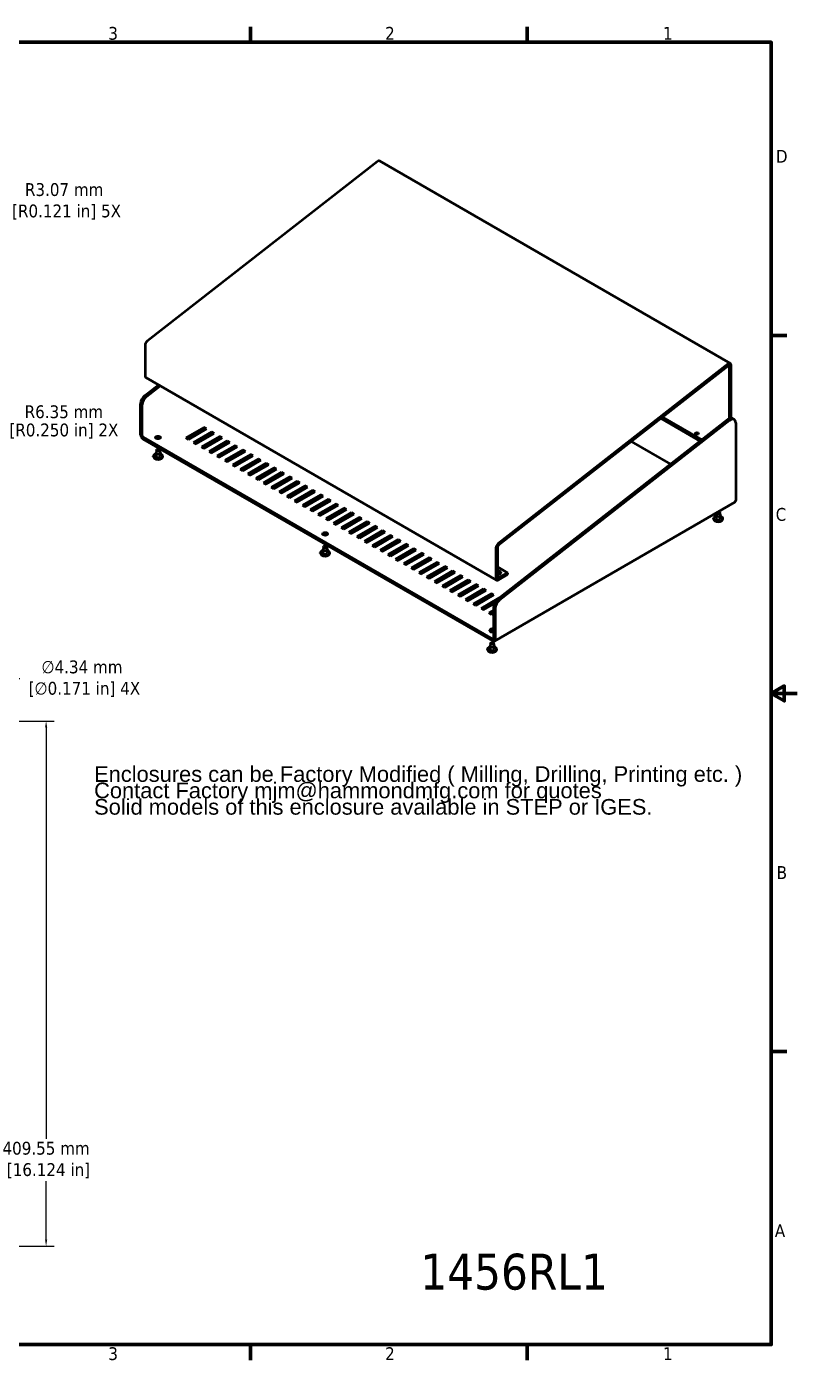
# Model space of a CAD drawing. Header units: millimetres. Extents: x 5 to 1722, y 30 to 1087.
# Drawn here: x 1121 to 1722, y 39 to 1079 of the extents above; entities that cross this region are included whole.
import ezdxf

# ---------------------------------------------------------------- set-up
doc = ezdxf.new("R2010")
doc.units = ezdxf.units.MM
doc.header["$LTSCALE"] = 2
for name, color, linetype, lineweight in [('Border (ANSI)', 7, 'Continuous', 70), ('Dimension (ANSI)', 7, 'Continuous', 25), ('Symbol (ANSI)', 7, 'Continuous', 25), ('Visible (ANSI)', 7, 'Continuous', 50)]:
    doc.layers.add(name, color=color, linetype=linetype, lineweight=lineweight)
doc.styles.add('Note Text (ANSI)', font='TAHOMA.TTF')
doc.dimstyles.new('Default - mm (ANSI)', dxfattribs={"dimscale": 2, "dimtxt": 5, "dimasz": 2.5, "dimexe": 3.175, "dimexo": 1.6002, "dimgap": 0.8, "dimtad": 0, "dimtih": 1, "dimtoh": 1, "dimrnd": 1e-08, "dimzin": 0, "dimdsep": 46, "dimtxsty": 'Note Text (ANSI)', "dimcen": 0.09, "dimdle": 10, "dimclrd": 256, "dimclre": 256, "dimclrt": 256, "dimadec": 1, "dimazin": 0, "dimtfac": 0.6096, "dimtofl": 0, "dimtmove": 0, "dimatfit": 3, "dimfxl": 0, "dimtolj": 1, "dimtzin": 0, "dimlwd": -1, "dimlwe": -1, "dimarcsym": 0})

# ---------------------------------------------------------------- blocks, each defined once
blk = doc.blocks.new('Borders Default Border')
at = {"layer": 'Border (ANSI)'}
for p, q in [((647.7, 533.4), (647.7, 539.42)), ((755.65, 533.4), (755.65, 539.42)), ((850.9, 419.1), (856.92, 419.1)), ((850.9, 139.7), (856.92, 139.7)), ((647.7, 25.4), (647.7, 19.38)), ((755.65, 25.4), (755.65, 19.38))]:
    blk.add_line(p, q, dxfattribs=at)
at = {"layer": 'Border (ANSI)', "flags": 128}
for points in [[(12.7, 25.4), (12.7, 533.4), (850.9, 533.4), (850.9, 25.4), (12.7, 25.4)], [(861.06, 279.4), (850.9, 279.4), (855.98, 282.33), (855.98, 276.47), (850.9, 279.4)]]:
    blk.add_lwpolyline(points, dxfattribs=at)
at = {"layer": 'Border (ANSI)', "char_height": 5, "attachment_point": 7, "style": 'Note Text (ANSI)'}
for s, insert in [('3', (592.24, 534.31)), ('2', (700.24, 534.42)), ('1', (808.66, 534.42)), ('D', (852.69, 486.45)), ('C', (852.62, 346.66)), ('B', (853, 207.05)), ('A', (852.28, 67.35)), ('3', (592.24, 19.28)), ('2', (700.24, 19.38)), ('1', (808.66, 19.38))]:
    blk.add_mtext(s, dxfattribs=dict(at, insert=insert))
blk = doc.blocks.new('*D16')
at = {"layer": 'Defpoints', "color": 0}
for p in [(1087.3, 932.8), (1089.5, 934.9)]:
    blk.add_point(p, dxfattribs=at)
at = {"layer": 'Dimension (ANSI)'}
for p, q in [((1097.2, 942.7), (1093, 938.5)), ((1102.2, 942.7), (1097.2, 942.7))]:
    blk.add_line(p, q, dxfattribs=at)
blk.add_solid([(1092.4, 939.1), (1093.6, 937.9), (1089.5, 934.9)], dxfattribs=at)
at = {"layer": 'Dimension (ANSI)', "insert": (1150, 942.7), "char_height": 10, "attachment_point": 5, "style": 'Note Text (ANSI)'}
blk.add_mtext('\\A1;R3.07 mm\\P [R0.121 in] 5X', dxfattribs=at)
blk = doc.blocks.new('*D17')
at = {"layer": 'Defpoints', "color": 0}
for p in [(1087.2, 761.1), (1092, 765.2)]:
    blk.add_point(p, dxfattribs=at)
at = {"layer": 'Dimension (ANSI)'}
for p, q in [((1099.7, 771.7), (1095.8, 768.4)), ((1104.7, 771.7), (1099.7, 771.7))]:
    blk.add_line(p, q, dxfattribs=at)
blk.add_solid([(1095.3, 769.1), (1096.4, 767.8), (1092, 765.2)], dxfattribs=at)
at = {"layer": 'Dimension (ANSI)', "char_height": 10, "attachment_point": 5, "style": 'Note Text (ANSI)'}
for s, insert in [('\\A1;R6.35 mm', (1149.8, 778.5)), ('\\A1;[R0.250 in] 2X', (1149.8, 763.5))]:
    blk.add_mtext(s, dxfattribs=dict(at, insert=insert))
blk = doc.blocks.new('*D24')
at = {"layer": 'Defpoints', "color": 0}
for p in [(1087.5, 537.3), (1135.9, 537.3), (1087.5, 127.7)]:
    blk.add_point(p, dxfattribs=at)
at = {"layer": 'Dimension (ANSI)'}
for p, q in [((1090.7, 537.3), (1142.3, 537.3)), ((1135.9, 532.3), (1135.9, 211.4)), ((1135.9, 132.7), (1135.9, 178.3)), ((1090.7, 127.7), (1142.3, 127.7))]:
    blk.add_line(p, q, dxfattribs=at)
for points in [[(1135.1, 532.3), (1136.8, 532.3), (1135.9, 537.3)], [(1135.1, 132.7), (1136.8, 132.7), (1135.9, 127.7)]]:
    blk.add_solid(points, dxfattribs=at)
at = {"layer": 'Dimension (ANSI)', "insert": (1135.9, 194.8), "char_height": 10, "attachment_point": 5, "style": 'Note Text (ANSI)'}
blk.add_mtext('\\A1;409.55 mm\\P [16.124 in]', dxfattribs=at)
blk = doc.blocks.new('*D42')
at = {"layer": 'Defpoints', "color": 0}
for p in [(1086.2, 535.5), (1088.7, 539)]:
    blk.add_point(p, dxfattribs=at)
at = {"layer": 'Dimension (ANSI)'}
for p, q in [((1110.5, 570.3), (1091.6, 543.1)), ((1115.5, 570.3), (1110.5, 570.3)), ((1087.3, 537.3), (1087.7, 537.3)), ((1087.5, 537.1), (1087.5, 537.4))]:
    blk.add_line(p, q, dxfattribs=at)
blk.add_solid([(1090.9, 543.6), (1092.3, 542.7), (1088.7, 539)], dxfattribs=at)
at = {"layer": 'Dimension (ANSI)', "insert": (1163.9, 570.3), "char_height": 10, "attachment_point": 5, "style": 'Note Text (ANSI)'}
blk.add_mtext('\\A1;∅4.34 mm\\P [∅0.171 in] 4X', dxfattribs=at)

msp = doc.modelspace()

# ---------------------------------------------------------------- linework, layer by layer
at = {"layer": 'Visible (ANSI)'}
for p, q in [((1394.456, 973.944), (1214.756, 833.604)), ((1669.965, 816.241), (1396.179, 974.311)), ((1213.14, 830.447), (1213.14, 806.602)), ((1668.242, 815.873), (1488.542, 675.534)), ((1668.469, 814.516), (1488.769, 674.176)), ((1669.228, 773.309), (1669.228, 814.219)), ((1670.538, 773.585), (1670.538, 814.975)), ((1487.498, 647.266), (1213.713, 805.336)), ((1212.996, 791.33), (1223.612, 799.621)), ((1214.305, 790.574), (1224.921, 798.865)), ((1209.656, 760.668), (1209.656, 784.807)), ((1210.966, 759.912), (1210.966, 784.051)), ((1667.977, 772.559), (1488.406, 632.322)), ((1669.286, 771.803), (1489.715, 631.566)), ((1615.802, 773.385), (1646.408, 755.715)), ((1616.915, 774.254), (1647.521, 756.584)), ((1672.845, 772.562), (1671.536, 773.318)), ((1674.029, 769.946), (1674.029, 709.246)), ((1259.112, 766.366), (1244.968, 758.2)), ((1259.112, 764.854), (1246.277, 757.444)), ((1246.988, 757.033), (1261.132, 765.199)), ((1265.173, 762.866), (1251.029, 754.7)), ((1265.173, 761.354), (1252.339, 753.944)), ((1253.05, 753.534), (1267.194, 761.7)), ((1261.132, 765.199), (1259.112, 766.366)), ((1259.112, 766.366), (1259.112, 764.854)), ((1259.823, 764.443), (1259.112, 764.854)), ((1267.194, 761.7), (1265.173, 762.866)), ((1265.173, 762.866), (1265.173, 761.354)), ((1265.885, 760.944), (1265.173, 761.354)), ((1484.42, 601.287), (1211.612, 758.793)), ((1484.42, 599.775), (1211.612, 757.281)), ((1244.968, 758.2), (1246.988, 757.033)), ((1251.029, 754.7), (1253.05, 753.534)), ((1271.235, 759.367), (1257.091, 751.201)), ((1257.091, 751.201), (1259.112, 750.034)), ((1271.235, 757.855), (1258.4, 750.445)), ((1259.112, 750.034), (1273.256, 758.2)), ((1277.297, 755.867), (1263.153, 747.701)), ((1277.297, 754.355), (1264.462, 746.945)), ((1265.173, 746.534), (1279.317, 754.7)), ((1283.358, 752.367), (1269.214, 744.201)), ((1283.358, 750.855), (1270.524, 743.445)), ((1273.256, 758.2), (1271.235, 759.367)), ((1271.235, 759.367), (1271.235, 757.855)), ((1271.946, 757.444), (1271.235, 757.855)), ((1271.235, 743.035), (1285.379, 751.201)), ((1279.317, 754.7), (1277.297, 755.867)), ((1277.297, 755.867), (1277.297, 754.355)), ((1278.008, 753.944), (1277.297, 754.355)), ((1285.379, 751.201), (1283.358, 752.367)), ((1283.358, 752.367), (1283.358, 750.855)), ((1284.07, 750.445), (1283.358, 750.855)), ((1623.388, 737.737), (1592.783, 755.407)), ((1219.59, 743.655), (1219.59, 743.879)), ((1221.682, 743.879), (1221.682, 746.51)), ((1222.042, 748.616), (1221.69, 746.602)), ((1224.476, 748.616), (1224.828, 746.602)), ((1224.836, 743.879), (1224.836, 746.51)), ((1226.928, 743.655), (1226.928, 743.879)), ((1263.153, 747.701), (1265.173, 746.534)), ((1269.214, 744.201), (1271.235, 743.035)), ((1289.42, 748.867), (1275.276, 740.701)), ((1275.276, 740.701), (1277.297, 739.535)), ((1289.42, 747.356), (1276.585, 739.945)), ((1277.297, 739.535), (1291.441, 747.701)), ((1295.482, 745.368), (1281.338, 737.202)), ((1295.482, 743.856), (1282.647, 736.446)), ((1283.358, 736.035), (1297.502, 744.201)), ((1301.543, 741.868), (1287.399, 733.702)), ((1301.543, 740.356), (1288.709, 732.946)), ((1291.441, 747.701), (1289.42, 748.867)), ((1289.42, 748.867), (1289.42, 747.356)), ((1290.131, 746.945), (1289.42, 747.356)), ((1289.42, 732.535), (1303.564, 740.701)), ((1297.502, 744.201), (1295.482, 745.368)), ((1295.482, 745.368), (1295.482, 743.856)), ((1296.193, 743.445), (1295.482, 743.856)), ((1303.564, 740.701), (1301.543, 741.868)), ((1301.543, 741.868), (1301.543, 740.356)), ((1302.255, 739.945), (1301.543, 740.356)), ((1281.338, 737.202), (1283.358, 736.035)), ((1287.399, 733.702), (1289.42, 732.535)), ((1307.605, 738.368), (1293.461, 730.202)), ((1293.461, 730.202), (1295.482, 729.036)), ((1307.605, 736.856), (1294.77, 729.446)), ((1295.482, 729.036), (1309.626, 737.202)), ((1313.667, 734.869), (1299.523, 726.703)), ((1313.667, 733.357), (1300.832, 725.947)), ((1301.543, 725.536), (1315.687, 733.702)), ((1319.728, 731.369), (1305.584, 723.203)), ((1319.728, 729.857), (1306.894, 722.447)), ((1309.626, 737.202), (1307.605, 738.368)), ((1307.605, 738.368), (1307.605, 736.856)), ((1308.316, 736.446), (1307.605, 736.856)), ((1307.605, 722.036), (1321.749, 730.202)), ((1315.687, 733.702), (1313.667, 734.869)), ((1313.667, 734.869), (1313.667, 733.357)), ((1314.378, 732.946), (1313.667, 733.357)), ((1321.749, 730.202), (1319.728, 731.369)), ((1319.728, 731.369), (1319.728, 729.857)), ((1320.44, 729.446), (1319.728, 729.857)), ((1299.523, 726.703), (1301.543, 725.536)), ((1305.584, 723.203), (1307.605, 722.036)), ((1325.79, 727.869), (1311.646, 719.703)), ((1311.646, 719.703), (1313.667, 718.537)), ((1325.79, 726.357), (1312.955, 718.947)), ((1313.667, 718.537), (1327.811, 726.703)), ((1331.852, 724.369), (1317.708, 716.203)), ((1331.852, 722.858), (1319.017, 715.448)), ((1319.728, 715.037), (1333.872, 723.203)), ((1337.913, 720.87), (1323.769, 712.704)), ((1337.913, 719.358), (1325.079, 711.948)), ((1327.811, 726.703), (1325.79, 727.869)), ((1325.79, 727.869), (1325.79, 726.357)), ((1326.501, 725.947), (1325.79, 726.357)), ((1325.79, 711.537), (1339.934, 719.703)), ((1333.872, 723.203), (1331.852, 724.369)), ((1331.852, 724.369), (1331.852, 722.858)), ((1332.563, 722.447), (1331.852, 722.858)), ((1339.934, 719.703), (1337.913, 720.87)), ((1337.913, 720.87), (1337.913, 719.358)), ((1338.625, 718.947), (1337.913, 719.358)), ((1317.708, 716.203), (1319.728, 715.037)), ((1323.769, 712.704), (1325.79, 711.537)), ((1343.975, 717.37), (1329.831, 709.204)), ((1329.831, 709.204), (1331.852, 708.037)), ((1343.975, 715.858), (1331.14, 708.448)), ((1331.852, 708.037), (1345.996, 716.203)), ((1350.037, 713.87), (1335.893, 705.704)), ((1350.037, 712.358), (1337.202, 704.948)), ((1337.913, 704.538), (1352.057, 712.704)), ((1356.098, 710.371), (1341.955, 702.205)), ((1356.098, 708.859), (1343.264, 701.449)), ((1345.996, 716.203), (1343.975, 717.37)), ((1343.975, 717.37), (1343.975, 715.858)), ((1344.686, 715.448), (1343.975, 715.858)), ((1343.975, 701.038), (1358.119, 709.204)), ((1352.057, 712.704), (1350.037, 713.87)), ((1350.037, 713.87), (1350.037, 712.358)), ((1350.748, 711.948), (1350.037, 712.358)), ((1358.119, 709.204), (1356.098, 710.371)), ((1356.098, 710.371), (1356.098, 708.859)), ((1356.81, 708.448), (1356.098, 708.859)), ((1485.803, 599.638), (1673.456, 707.98)), ((1335.893, 705.704), (1337.913, 704.538)), ((1341.955, 702.205), (1343.975, 701.038)), ((1362.16, 706.871), (1348.016, 698.705)), ((1348.016, 698.705), (1350.037, 697.538)), ((1362.16, 705.359), (1349.326, 697.949)), ((1350.037, 697.538), (1364.181, 705.704)), ((1368.222, 703.371), (1354.078, 695.205)), ((1368.222, 701.859), (1355.387, 694.449)), ((1356.098, 694.039), (1370.242, 702.205)), ((1374.283, 699.871), (1360.14, 691.705)), ((1374.283, 698.36), (1361.449, 690.95)), ((1364.181, 705.704), (1362.16, 706.871)), ((1362.16, 706.871), (1362.16, 705.359)), ((1362.871, 704.948), (1362.16, 705.359)), ((1362.16, 690.539), (1376.304, 698.705)), ((1370.242, 702.205), (1368.222, 703.371)), ((1368.222, 703.371), (1368.222, 701.859)), ((1368.933, 701.449), (1368.222, 701.859)), ((1376.304, 698.705), (1374.283, 699.871)), ((1374.283, 699.871), (1374.283, 698.36)), ((1374.995, 697.949), (1374.283, 698.36)), ((1658.849, 695.193), (1658.849, 697.825)), ((1659.176, 699.735), (1658.857, 697.916)), ((1661.644, 699.93), (1661.996, 697.916)), ((1662.004, 695.193), (1662.004, 697.825)), ((1354.078, 695.205), (1356.098, 694.039)), ((1360.14, 691.705), (1362.16, 690.539)), ((1380.345, 696.372), (1366.201, 688.206)), ((1366.201, 688.206), (1368.222, 687.039)), ((1380.345, 694.86), (1367.511, 687.45)), ((1368.222, 687.039), (1382.366, 695.205)), ((1386.407, 692.872), (1372.263, 684.706)), ((1386.407, 691.36), (1373.572, 683.95)), ((1374.283, 683.539), (1388.427, 691.705)), ((1392.468, 689.372), (1378.325, 681.206)), ((1392.468, 687.86), (1379.634, 680.45)), ((1382.366, 695.205), (1380.345, 696.372)), ((1380.345, 696.372), (1380.345, 694.86)), ((1381.056, 694.449), (1380.345, 694.86)), ((1380.345, 680.04), (1394.489, 688.206)), ((1388.427, 691.705), (1386.407, 692.872)), ((1386.407, 692.872), (1386.407, 691.36)), ((1387.118, 690.95), (1386.407, 691.36)), ((1394.489, 688.206), (1392.468, 689.372)), ((1392.468, 689.372), (1392.468, 687.86)), ((1393.18, 687.45), (1392.468, 687.86)), ((1656.758, 694.969), (1656.758, 695.193)), ((1664.096, 694.969), (1664.096, 695.193)), ((1372.263, 684.706), (1374.283, 683.539)), ((1378.325, 681.206), (1380.345, 680.04)), ((1398.53, 685.873), (1384.386, 677.707)), ((1384.386, 677.707), (1386.407, 676.54)), ((1398.53, 684.361), (1385.696, 676.951)), ((1386.407, 676.54), (1400.551, 684.706)), ((1404.592, 682.373), (1390.448, 674.207)), ((1404.592, 680.861), (1391.757, 673.451)), ((1392.468, 673.04), (1406.612, 681.206)), ((1410.653, 678.873), (1396.51, 670.707)), ((1410.653, 677.361), (1397.819, 669.951)), ((1400.551, 684.706), (1398.53, 685.873)), ((1398.53, 685.873), (1398.53, 684.361)), ((1399.241, 683.95), (1398.53, 684.361)), ((1398.53, 669.541), (1412.674, 677.707)), ((1406.612, 681.206), (1404.592, 682.373)), ((1404.592, 682.373), (1404.592, 680.861)), ((1405.303, 680.45), (1404.592, 680.861)), ((1412.674, 677.707), (1410.653, 678.873)), ((1410.653, 678.873), (1410.653, 677.361)), ((1411.365, 676.951), (1410.653, 677.361)), ((1349.908, 668.288), (1349.908, 668.511)), ((1351.999, 668.511), (1351.999, 671.143)), ((1352.36, 673.248), (1352.007, 671.234)), ((1354.794, 673.248), (1355.146, 671.234)), ((1355.154, 668.511), (1355.154, 671.143)), ((1357.246, 668.288), (1357.246, 668.511)), ((1390.448, 674.207), (1392.468, 673.04)), ((1396.51, 670.707), (1398.53, 669.541)), ((1416.715, 675.374), (1402.571, 667.208)), ((1402.571, 667.208), (1404.592, 666.041)), ((1416.715, 673.862), (1403.881, 666.452)), ((1404.592, 666.041), (1418.736, 674.207)), ((1422.777, 671.874), (1408.633, 663.708)), ((1422.777, 670.362), (1409.942, 662.952)), ((1410.653, 662.541), (1424.797, 670.707)), ((1428.838, 668.374), (1414.695, 660.208)), ((1428.838, 666.862), (1416.004, 659.452)), ((1418.736, 674.207), (1416.715, 675.374)), ((1416.715, 675.374), (1416.715, 673.862)), ((1417.426, 673.451), (1416.715, 673.862)), ((1416.715, 659.042), (1430.859, 667.208)), ((1424.797, 670.707), (1422.777, 671.874)), ((1422.777, 671.874), (1422.777, 670.362)), ((1423.488, 669.951), (1422.777, 670.362)), ((1430.859, 667.208), (1428.838, 668.374)), ((1428.838, 668.374), (1428.838, 666.862)), ((1429.55, 666.452), (1428.838, 666.862)), ((1486.925, 672.376), (1486.925, 648.532)), ((1488.235, 673.132), (1488.235, 649.288)), ((1408.633, 663.708), (1410.653, 662.541)), ((1414.695, 660.208), (1416.715, 659.042)), ((1434.9, 664.874), (1420.756, 656.708)), ((1420.756, 656.708), (1422.777, 655.542)), ((1434.9, 663.363), (1422.066, 655.952)), ((1422.777, 655.542), (1436.921, 663.708)), ((1440.962, 661.375), (1426.818, 653.209)), ((1440.962, 659.863), (1428.127, 652.453)), ((1428.838, 652.042), (1442.982, 660.208)), ((1447.024, 657.875), (1432.88, 649.709)), ((1447.024, 656.363), (1434.189, 648.953)), ((1436.921, 663.708), (1434.9, 664.874)), ((1434.9, 664.874), (1434.9, 663.363)), ((1435.611, 662.952), (1434.9, 663.363)), ((1434.9, 648.542), (1449.044, 656.708)), ((1442.982, 660.208), (1440.962, 661.375)), ((1440.962, 661.375), (1440.962, 659.863)), ((1441.673, 659.452), (1440.962, 659.863)), ((1449.044, 656.708), (1447.024, 657.875)), ((1447.024, 657.875), (1447.024, 656.363)), ((1447.735, 655.952), (1447.024, 656.363)), ((1488.235, 657.529), (1496.018, 653.035)), ((1426.818, 653.209), (1428.838, 652.042)), ((1432.88, 649.709), (1434.9, 648.542)), ((1453.085, 654.375), (1438.941, 646.209)), ((1438.941, 646.209), (1440.962, 645.043)), ((1453.085, 652.863), (1440.251, 645.453)), ((1440.962, 645.043), (1455.106, 653.209)), ((1459.147, 650.876), (1445.003, 642.71)), ((1459.147, 649.364), (1446.312, 641.954)), ((1447.024, 641.543), (1461.167, 649.709)), ((1465.209, 647.376), (1451.065, 639.21)), ((1465.209, 645.864), (1452.374, 638.454)), ((1455.106, 653.209), (1453.085, 654.375)), ((1453.085, 654.375), (1453.085, 652.863)), ((1453.796, 652.453), (1453.085, 652.863)), ((1453.085, 638.043), (1467.229, 646.209)), ((1461.167, 649.709), (1459.147, 650.876)), ((1459.147, 650.876), (1459.147, 649.364)), ((1459.858, 648.953), (1459.147, 649.364)), ((1467.229, 646.209), (1465.209, 647.376)), ((1465.209, 647.376), (1465.209, 645.864)), ((1465.92, 645.453), (1465.209, 645.864)), ((1488.881, 648.915), (1496.018, 653.035)), ((1488.881, 647.403), (1496.018, 651.523)), ((1496.018, 653.035), (1496.018, 651.523)), ((1445.003, 642.71), (1447.024, 641.543)), ((1451.065, 639.21), (1453.085, 638.043)), ((1471.27, 643.876), (1457.126, 635.71)), ((1457.126, 635.71), (1459.147, 634.544)), ((1471.27, 642.364), (1458.436, 634.954)), ((1459.147, 634.544), (1473.291, 642.71)), ((1477.332, 640.376), (1463.188, 632.21)), ((1477.332, 638.865), (1464.497, 631.455)), ((1465.209, 631.044), (1479.352, 639.21)), ((1483.394, 636.877), (1469.25, 628.711)), ((1483.394, 635.365), (1470.559, 627.955)), ((1473.291, 642.71), (1471.27, 643.876)), ((1471.27, 643.876), (1471.27, 642.364)), ((1471.981, 641.954), (1471.27, 642.364)), ((1471.27, 627.544), (1485.414, 635.71)), ((1479.352, 639.21), (1477.332, 640.376)), ((1477.332, 640.376), (1477.332, 638.865)), ((1478.043, 638.454), (1477.332, 638.865)), ((1485.414, 635.71), (1483.394, 636.877)), ((1483.394, 636.877), (1483.394, 635.365)), ((1484.105, 634.954), (1483.394, 635.365)), ((1463.188, 632.21), (1465.209, 631.044)), ((1469.25, 628.711), (1471.27, 627.544)), ((1489.455, 633.377), (1475.311, 625.211)), ((1475.311, 625.211), (1477.332, 624.044)), ((1486.467, 630.14), (1476.621, 624.455)), ((1477.332, 624.044), (1485.819, 628.944)), ((1485.067, 625.799), (1485.067, 601.66)), ((1486.376, 625.043), (1486.376, 600.904)), ((1489.628, 633.277), (1489.455, 633.377)), ((1489.455, 633.377), (1489.455, 633.142)), ((1485.067, 623.844), (1481.373, 621.711)), ((1481.373, 621.711), (1483.394, 620.545)), ((1485.067, 622.332), (1482.682, 620.955)), ((1483.394, 620.545), (1485.067, 621.511)), ((1480.226, 593.049), (1480.226, 593.272)), ((1482.317, 593.272), (1482.317, 595.904)), ((1482.678, 598.009), (1482.325, 595.995)), ((1485.111, 598.009), (1485.464, 595.995)), ((1485.472, 593.272), (1485.472, 595.904)), ((1487.564, 593.049), (1487.564, 593.272))]:
    msp.add_line(p, q, dxfattribs=at)
for centre in [(1223.259, 746.212), (1660.427, 697.526), (1353.577, 670.844), (1483.895, 595.605)]:
    msp.add_arc(centre, 4.823, 232.659014, 307.340986, dxfattribs=at)
for centre, major_axis, start_param, end_param in [((1394.796, 971.915), (1.383, 2.395), 0, 0.95993978), ((1215.096, 831.576), (1.383, 2.395), 0.95993978, 2.35619449), ((1668.582, 813.845), (1.383, 2.395), 5.49778714, 7.24312509), ((1668.582, 813.845), (0.457, 0.792), 5.49778714, 7.24312509), ((1215.096, 807.732), (-1.383, -2.395), 5.49778714, 6.28318531), ((1213.698, 787.14), (-2.857, -4.949), 4.10152374, 5.49778714), ((1215.007, 786.384), (-2.857, -4.949), 4.10152374, 5.49778714), ((1668.679, 768.369), (2.858, 4.949), 0, 0.95993109), ((1669.988, 767.613), (2.857, 4.949), 5.49778714, 7.2431164), ((1211.612, 759.539), (1.383, -2.395), 3.92699082, 5.49778714), ((1211.612, 759.539), (0.457, -0.792), 3.92699082, 5.49778714), ((1223.259, 756.977), (-1.955, 0), 3.87565413, 5.54912383), ((1223.259, 743.879), (-3.669, 0), 5.15677824, 10.55118502), ((1223.259, 743.655), (-3.669, 0), 0, 3.14159265), ((1223.259, 746.51), (-1.577, 0), 6.18246321, 9.52550006), ((1223.259, 743.879), (-1.577, 0), 0, 3.14159265), ((1672.073, 710.375), (1.383, -2.395), 0, 0.78539816), ((1660.427, 695.193), (-3.669, 0), 5.15677824, 10.55118502), ((1660.427, 697.825), (-1.577, 0), 6.18246321, 9.52550006), ((1660.427, 699.859), (1.223, 0), 3.28485405, 7.71072024), ((1660.427, 694.969), (-3.669, 0), 0, 3.14159265), ((1660.427, 695.193), (-1.577, 0), 0, 3.14159265), ((1353.577, 681.738), (1.955, 0), 0.73406148, 2.40753118), ((1353.577, 668.511), (-3.669, 0), 5.15677824, 10.55118502), ((1353.577, 668.288), (-3.669, 0), 0, 3.14159264), ((1353.577, 671.143), (-1.577, 0), 6.18246321, 9.52550006), ((1353.577, 668.511), (-1.577, 0), 0, 3.14159265), ((1488.881, 673.506), (1.383, 2.395), 0.95993978, 2.35619449), ((1488.881, 673.506), (-0.457, -0.792), 4.10153244, 5.49778714), ((1488.881, 649.661), (-1.383, -2.395), 5.49778714, 7.06858347), ((1488.744, 653.035), (2.16, 0), 4.47444786, 8.09192276), ((1488.744, 651.523), (2.16, 0), 0.65113746, 1.80873745), ((1488.881, 649.661), (-0.457, -0.792), 5.49778714, 7.06858347), ((1489.108, 628.132), (2.858, 4.949), 0.95993109, 2.35619449), ((1490.417, 627.376), (2.858, 4.949), 0.95993109, 2.35619449), ((1483.895, 608.011), (-1.955, 0), 4.06939594, 8.49697468), ((1483.895, 606.499), (-1.955, 0), 4.06939594, 5.54912383), ((1483.895, 593.272), (-3.669, 0), 5.15677824, 10.55118502), ((1483.895, 595.904), (-1.577, 0), 6.18246321, 9.52550006), ((1483.895, 593.272), (-1.577, 0), 0, 3.14159265), ((1484.42, 602.034), (0.457, -0.792), 5.49778714, 7.06858347), ((1484.42, 602.034), (1.383, -2.395), 5.49778714, 7.06858347), ((1483.895, 593.049), (-3.669, 0), 0, 3.14159265)]:
    msp.add_ellipse(centre, major_axis=major_axis, ratio=0.57735027, start_param=start_param, end_param=end_param, dxfattribs=at)
for centre, major_axis in [((1223.259, 758.489), (1.955, 0)), ((1643.761, 761.666), (1.257, 0)), ((1223.259, 748.545), (-1.223, 0)), ((1353.577, 683.25), (1.955, 0)), ((1353.577, 673.177), (-1.223, 0)), ((1483.895, 597.938), (-1.223, 0))]:
    msp.add_ellipse(centre, major_axis=major_axis, ratio=0.57735027, dxfattribs=at)

# ---------------------------------------------------------------- block references
at = {"xscale": 2, "yscale": 2, "zscale": 2}
msp.add_blockref('Borders Default Border', (0, 0), dxfattribs=at)

# ---------------------------------------------------------------- texts
at = {"layer": 'Symbol (ANSI)', "color": 5, "true_color": 0x0000ff, "insert": (1173.382, 502.064), "char_height": 12.2, "width": 520.67001, "attachment_point": 1, "line_spacing_factor": 0.629481, "style": 'Note Text (ANSI)'}
msp.add_mtext('{\\fArial|b0|i0;\\H12.2000;Enclosures can be Factory Modified ( Milling, Drilling, Printing etc. )\\PContact Factory mjm@hammondmfg.com for quotes\\PSolid models of this enclosure available in STEP or IGES.\\P}', dxfattribs=at)
at = {"layer": 'Symbol (ANSI)', "insert": (1501.05, 107.478), "char_height": 28, "width": 148.10049, "attachment_point": 5, "style": 'Note Text (ANSI)'}
msp.add_mtext('{\\fTahoma|b0|i0;\\H28.0000;1456RL1}', dxfattribs=at)

# ---------------------------------------------------------------- dimensions: what is measured, and where the dimension line sits
at = {"layer": 'Dimension (ANSI)'}
dim = msp.add_radius_dim(center=(1087.308, 932.776), mpoint=(1089.482, 934.949), text='<> 5X', dimstyle='Default - mm (ANSI)', override={"dimdec": 2, "dimpost": ' mm\\X', "dimcen": 0, "dimtp": 0, "dimtm": 0, "dimtdec": 2}, dxfattribs=at)
dim.commit()
dim.dimension.update_dxf_attribs({"geometry": '*D16', "text_midpoint": (1150.015, 942.677), "dimtype": 164})
dim = msp.add_radius_dim(center=(1087.194, 761.081), mpoint=(1092.037, 765.188), text='<> 2X', dimstyle='Default - mm (ANSI)', override={"dimdec": 2, "dimpost": ' mm\\X', "dimcen": 0, "dimtp": 0, "dimtm": 0, "dimtdec": 2}, dxfattribs=at)
dim.commit()
dim.dimension.update_dxf_attribs({"geometry": '*D17', "text_midpoint": (1149.762, 771.657)})
dim = msp.add_diameter_dim_2p(p1=(1086.232, 535.486), p2=(1088.716, 539.049), text='<> 4X', dimstyle='Default - mm (ANSI)', override={"dimdec": 2, "dimpost": ' mm\\X', "dimtp": 0, "dimtm": 0, "dimtdec": 2}, dxfattribs=at)
dim.commit()
dim.dimension.update_dxf_attribs({"geometry": '*D42', "text_midpoint": (1163.891, 570.269), "dimtype": 163})
dim = msp.add_linear_dim(base=(1135.945, 537.267), p1=(1087.474, 127.718), p2=(1087.474, 537.267), angle=90, dimstyle='Default - mm (ANSI)', override={"dimdec": 2, "dimpost": ' mm\\X', "dimtp": 0, "dimtm": 0, "dimtdec": 2, "dimatfit": 2}, dxfattribs=at)
dim.commit()
dim.dimension.update_dxf_attribs({"geometry": '*D24', "text_midpoint": (1135.945, 194.829), "dimtype": 160})

doc.saveas('drawing.dxf')
